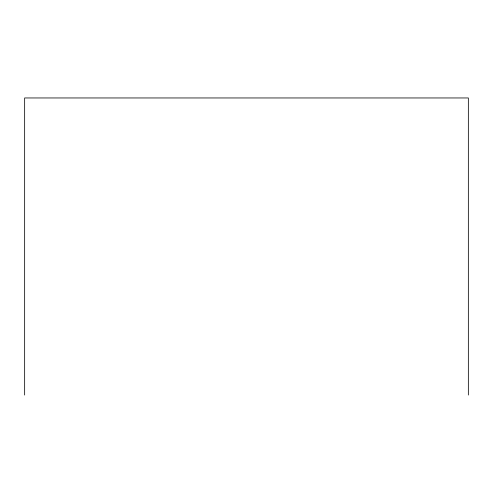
<?xml version="1.0" encoding="UTF-8"?>
<svg xmlns="http://www.w3.org/2000/svg" width="493" height="493" viewBox="0 0 493 493"><rect width="100%" height="100%" fill="white"/><g stroke="black" fill="none" stroke-linecap="round" stroke-linejoin="round"><path stroke-width="0.74" d="M468.35 395.041L468.35 97.959L24.65 97.959L24.65 395.041"/></g></svg>
